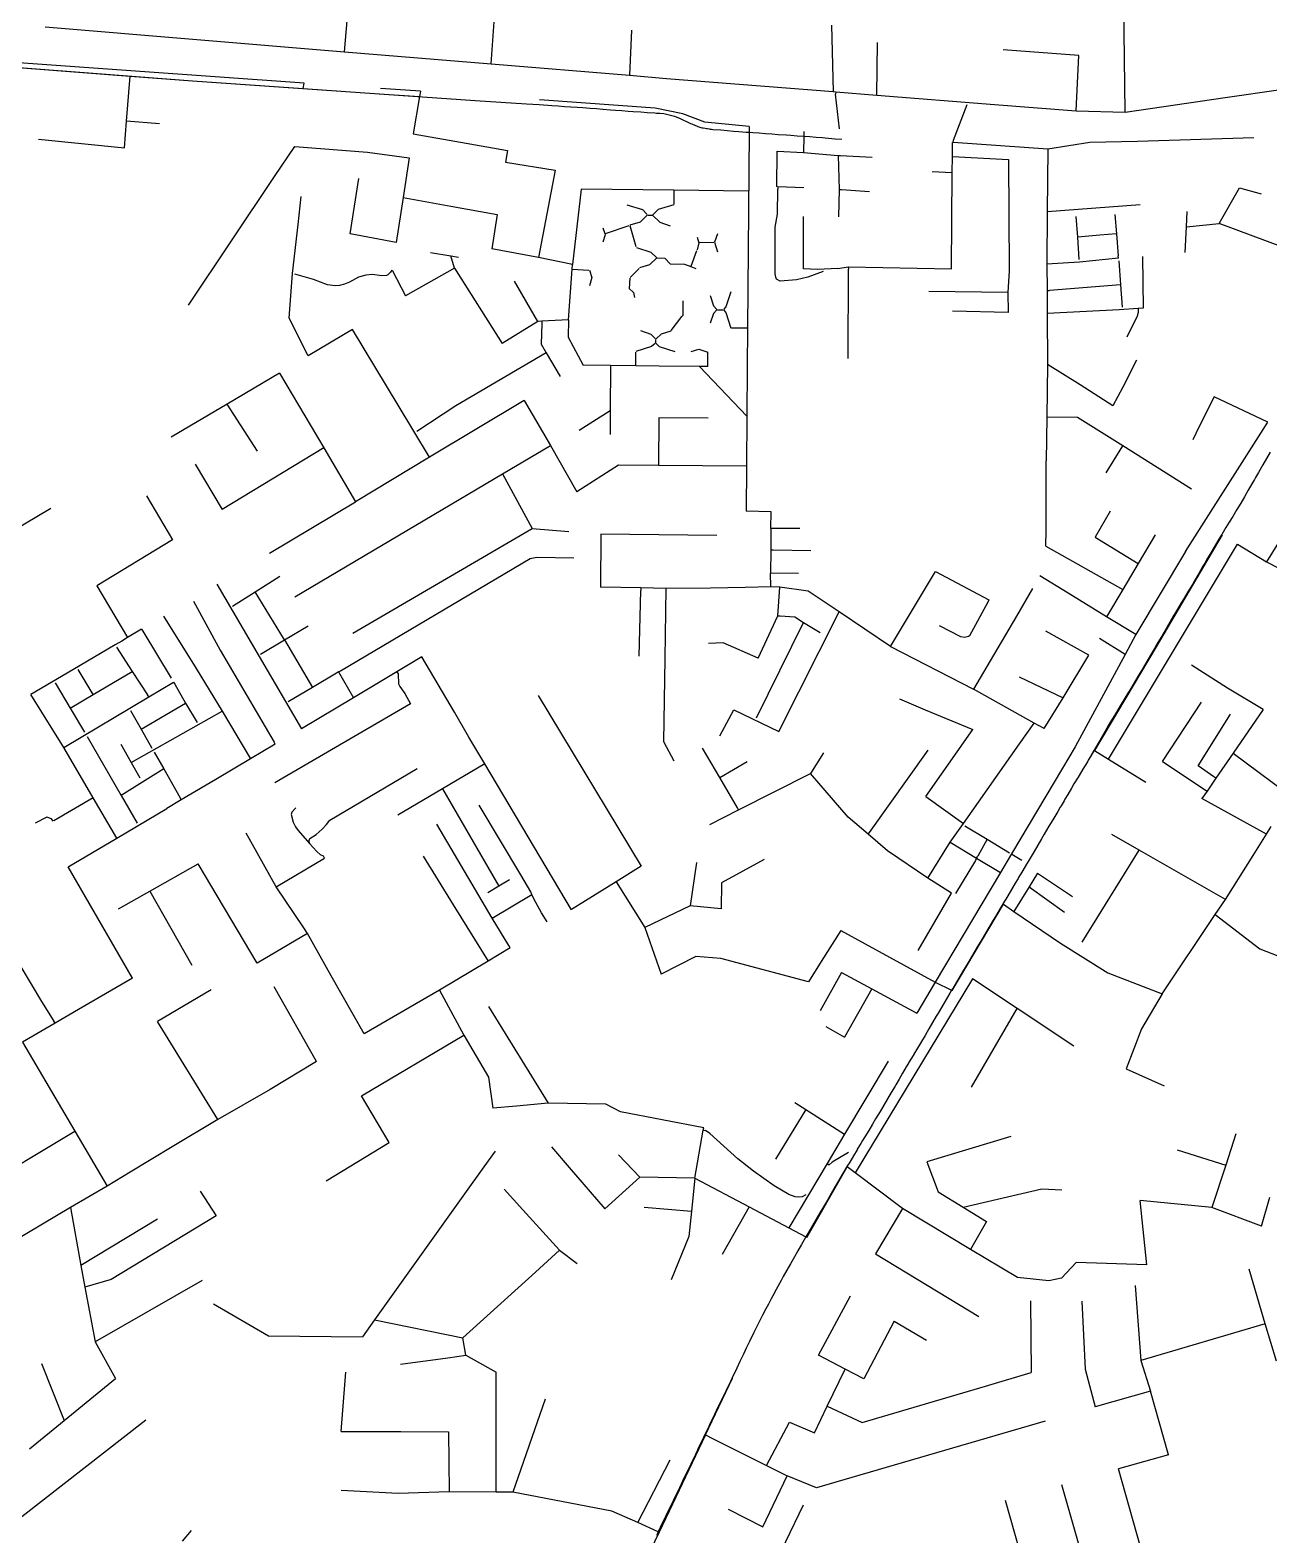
# Model space of a CAD drawing. Header units: metres. Extents: x 432891 to 477890, y 2556094 to 2581523.
# Drawn here: x 445733 to 447795, y 2565200 to 2567705 of the extents above; entities that cross this region are included whole.
import ezdxf

# ---------------------------------------------------------------- set-up
doc = ezdxf.new("R2010")
doc.units = ezdxf.units.M
for name, color, linetype in [('W10_MAIN_PIPE', 1, 'Continuous'), ('W10_PIPE_DN200', 8, 'Continuous'), ('W10_PIPE_DN250_400', 3, 'Continuous'), ('W10_PIPE_DN500_800', 30, 'Continuous'), ('W10_PIPE_DN900_1200', 1, 'Continuous')]:
    doc.layers.add(name, color=color, linetype=linetype)

msp = doc.modelspace()

# ---------------------------------------------------------------- linework, layer by layer
at = {"layer": 'W10_MAIN_PIPE'}
for points in [[(445555.3, 2567654.5), (446003.6, 2567620.3), (446474.1, 2567587.8), (446559.3, 2567582.2), (446569.9, 2567581.5), (446580.5, 2567580.7), (446595, 2567579.7), (446601.7, 2567579.3), (446612.3, 2567578.6), (446622.8, 2567577.8), (446633.4, 2567577.1), (446644, 2567576.3), (446653.1, 2567575.7), (446665.2, 2567574.8), (446675.8, 2567574), (446686.3, 2567573.2), (446699.2, 2567572.2), (446707.5, 2567571.6), (446718.1, 2567570.8), (446728.7, 2567570), (446737, 2567569.4), (446749.9, 2567568.5), (446760.5, 2567567.7), (446773.2, 2567566.9), (446776.1, 2567566.7), (446781.6, 2567566.3), (446787.9, 2567565.7), (446797.1, 2567563.9), (446805.9, 2567561.4), (446815.5, 2567557.6), (446831.3, 2567550), (446832.6, 2567549.4), (446834.8, 2567548.5), (446836.7, 2567547.7), (446838.6, 2567546.9), (446840.6, 2567546.1), (446842.5, 2567545.3), (446844.7, 2567544.5), (446846.6, 2567543.8), (446849.5, 2567542.9), (446852, 2567542.3), (446853.7, 2567541.9), (446856.7, 2567541.3), (446859, 2567540.9), (446860.8, 2567540.7), (446863.4, 2567540.3), (446865.5, 2567540.1), (446867.6, 2567539.8), (446869.9, 2567539.5), (446883, 2567538.5), (446893.6, 2567537.6), (446904.2, 2567536.8), (446913.2, 2567536.1), (446925.4, 2567535.1), (446929.3, 2567534.8), (446936, 2567534.3), (446946.6, 2567533.5), (446957.2, 2567532.7), (446967.8, 2567531.9), (446978.4, 2567531.2), (446992, 2567530.2), (446999.6, 2567529.7), (447010.2, 2567529), (447020.8, 2567528.3), (447031.3, 2567527.5), (447041.9, 2567526.7), (447052.4, 2567525.9), (447056.8, 2567525.5), (447062.1, 2567525.1), (447073.5, 2567524), (447084.2, 2567523.1)], [(447797.7, 2567002.3), (447791.5, 2566991.7), (447785.4, 2566981.2), (447778.1, 2566968.6), (447773.1, 2566959.9), (447771.4, 2566956.9), (447767, 2566949.3), (447760.8, 2566938.7), (447754.6, 2566928.1), (447748.4, 2566917.6), (447742, 2566906.9), (447735.1, 2566895.3), (447729.3, 2566885.9), (447723.9, 2566876.9), (447716.8, 2566865.1), (447716.6, 2566864.9), (447710.4, 2566854.4), (447704.1, 2566843.9), (447698.8, 2566834.9), (447691.7, 2566822.8), (447689.6, 2566819.1), (447685.6, 2566812.2), (447679.4, 2566801.6), (447673.2, 2566791), (447669.9, 2566785.5), (447667.9, 2566782.1), (447660.5, 2566769.9), (447654.2, 2566759.4), (447649.3, 2566751.3), (447641.7, 2566738.4), (447635.5, 2566727.9), (447628, 2566715.2), (447623.1, 2566706.7), (447616.9, 2566696.1), (447610.7, 2566685.5), (447606.6, 2566678.6), (447606.3, 2566678), (447598.2, 2566664.4), (447592, 2566653.8), (447585.8, 2566643.2), (447578.9, 2566631.7), (447573.2, 2566622.1), (447566.9, 2566611.6), (447563.6, 2566606.1), (447560.6, 2566601.1), (447557.1, 2566595.3), (447547.8, 2566580.1), (447541.5, 2566569.6), (447535.4, 2566559.5), (447533.3, 2566555.9), (447529, 2566548.7), (447522.8, 2566538.1), (447513.8, 2566522.5), (447510.6, 2566516.9), (447504.4, 2566506.3), (447498.2, 2566495.6), (447498.1, 2566495.5), (447494.7, 2566489.7), (447493.1, 2566487), (447485.6, 2566474.5), (447479.3, 2566464), (447477.8, 2566461.5), (447470.8, 2566449.9), (447466.7, 2566443), (447460.5, 2566432.4), (447455.8, 2566424.4), (447454.4, 2566421.9), (447449.4, 2566413.3), (447448.1, 2566411.3), (447444, 2566404.3), (447435.6, 2566390.2), (447435.5, 2566390.1), (447429.2, 2566379.6), (447421.4, 2566366.6), (447416.8, 2566358.6), (447410.6, 2566348), (447404.4, 2566337.4), (447401.2, 2566331.9), (447392.8, 2566317.9), (447391.8, 2566316.3), (447385.5, 2566305.7), (447378.6, 2566294.1), (447377.8, 2566292.7), (447373, 2566284.7), (447366.8, 2566274.2), (447360.6, 2566263.6), (447357.5, 2566258.3), (447355.4, 2566254.8), (447348.1, 2566242.4), (447341.7, 2566231.9), (447336.4, 2566223), (447329.2, 2566210.9), (447322.9, 2566200.4), (447317.2, 2566190.8), (447310.4, 2566179.3), (447304.1, 2566168.7), (447297.9, 2566158.2), (447294.1, 2566151.9), (447285.3, 2566137.1), (447279.1, 2566126.6), (447271.3, 2566113.5), (447269, 2566109.6), (447266.5, 2566105.5), (447264.2, 2566101.6), (447260.3, 2566095), (447254.1, 2566084.4), (447244.8, 2566068.7), (447241.7, 2566063.3), (447235.5, 2566052.7), (447229.3, 2566042.1), (447226.7, 2566037.5), (447223.1, 2566031.5), (447217.1, 2566021.5), (447210.4, 2566010.4), (447204.3, 2566000.4), (447204, 2565999.9), (447198.3, 2565990.4), (447192.7, 2565980.9), (447191.6, 2565979), (447185.5, 2565968.4), (447179.7, 2565958.5), (447174.2, 2565949.1), (447173, 2565947.1), (447166.7, 2565936.6), (447160.5, 2565926.1), (447154.2, 2565915.5), (447148, 2565905), (447140.7, 2565892.7), (447135.4, 2565883.9), (447129.1, 2565873.3), (447122.8, 2565862.8), (447119, 2565856.4), (447116.1, 2565851.5), (447110.2, 2565841.8), (447109.7, 2565840.8), (447103.9, 2565831.2), (447097.7, 2565820.7), (447094.1, 2565814.7), (447085.1, 2565799.7), (447078.9, 2565789.1), (447073.5, 2565779.9), (447066.5, 2565768), (447060.3, 2565757.4), (447052, 2565743.3), (447047.9, 2565736.2), (447041.6, 2565725.7), (447035.4, 2565715.2), (447029.2, 2565704.6), (447023.7, 2565695.1), (447017, 2565683.5), (447011, 2565672.8), (447005.4, 2565662.8), (446999, 2565651.4), (446993, 2565640.8), (446987, 2565630.1), (446983.3, 2565623.5), (446975.2, 2565608.7), (446969.4, 2565598), (446966.7, 2565592.9), (446962.1, 2565584.2), (446958, 2565576.4), (446952.5, 2565565.6), (446950.8, 2565562.2), (446947, 2565554.7), (446941.5, 2565543.7), (446938.1, 2565536.8), (446930.8, 2565521.8), (446925.4, 2565510.8), (446920.7, 2565500.9), (446914.8, 2565488.7), (446909.5, 2565477.7), (446901.7, 2565461.5), (446898.9, 2565455.6), (446893.6, 2565444.5), (446888.3, 2565433.4), (446882.7, 2565421.7), (446877.7, 2565411.3), (446872.3, 2565400.2), (446867, 2565389.2), (446864.9, 2565384.8), (446862.8, 2565380.5), (446856.4, 2565367.1), (446851.1, 2565356.1), (446845.5, 2565344.3), (446844.1, 2565341.3), (446840.6, 2565333.9), (446835.3, 2565322.9), (446830, 2565311.8), (446826.3, 2565304.2), (446819.4, 2565289.7), (446814.1, 2565278.6), (446808.7, 2565267.5), (446803.5, 2565256.5), (446798.1, 2565245.5), (446795.7, 2565240.4), (446792.8, 2565234.4), (446791.5, 2565231.6), (446788.8, 2565226.1), (446782.2, 2565212.3), (446776.9, 2565201.3), (446775.9, 2565199.2)]]:
    msp.add_lwpolyline(points, dxfattribs=at)
at = {"layer": 'W10_PIPE_DN200'}
for points in [[(446256.5, 2567668.8), (446276.9, 2567908.9)], [(447556.1, 2567568.5), (447553.8, 2567745.8)], [(446500.8, 2567648.6), (446507.4, 2567741.6)], [(446734, 2567704.4), (446731, 2567629.5)], [(447067.4, 2567713), (447070.2, 2567602.4)], [(447142.8, 2567596.7), (447143.5, 2567684.2)], [(447479.2, 2567662.4), (447353.1, 2567672)], [(445502.7, 2567654.2), (445555.3, 2567654.5), (445899.9, 2567628.2)], [(447474.6, 2567570.4), (447479.2, 2567662.4)], [(445893.8, 2567553.3), (445899.9, 2567628.2)], [(445899.9, 2567628.2), (446003.6, 2567620.3), (446187.8, 2567607.6)], [(446383, 2567603), (446316.2, 2567607.6)], [(446383, 2567603), (446381.5, 2567594.2)], [(447074.3, 2567602.1), (447074, 2567598.1)], [(447080.3, 2567540.2), (447074, 2567598.1)], [(446773.8, 2567574.9), (446581, 2567588.7)], [(446930, 2567544.5), (446856.5, 2567551.6), (446819.7, 2567565.4), (446773.8, 2567574.9)], [(447270.1, 2567521.6), (447292.8, 2567580.7)], [(445747.1, 2567523.3), (445890.2, 2567508.7), (445893.8, 2567553.3)], [(445948.3, 2567548.8), (445893.8, 2567553.3)], [(446930, 2567544.5), (446929.9, 2567534.7)], [(446929.9, 2567534.7), (446927.4, 2567208.7)], [(446929.9, 2567534.7), (446936, 2567534.3), (446946.6, 2567533.5), (446957.2, 2567532.7), (446967.8, 2567531.9), (446978.4, 2567531.2), (446992, 2567530.2), (446999.6, 2567529.7), (447010.2, 2567529), (447020.8, 2567528.3), (447021.2, 2567528.2)], [(447021.2, 2567528.2), (447020.7, 2567501.1)], [(447021.3, 2567536.2), (447021.2, 2567528.2)], [(447021.2, 2567528.2), (447031.3, 2567527.5), (447041.9, 2567526.7), (447052.4, 2567525.9), (447056.8, 2567525.5), (447062.1, 2567525.1), (447073.5, 2567524), (447084.2, 2567523.1)], [(447269.9, 2567517.6), (447270.1, 2567521.6)], [(447576.7, 2567519.5), (447497.3, 2567517.8), (447427.4, 2567506.5)], [(447770, 2567525.2), (447576.7, 2567519.5)], [(446140.1, 2567461), (446173.7, 2567511.2)], [(446173.7, 2567511.2), (446294.8, 2567501.8)], [(446294.8, 2567501.8), (446364, 2567492.4)], [(446976.2, 2567444), (446976.6, 2567503.5), (447020.7, 2567501.1)], [(447020.7, 2567501.1), (447078.4, 2567496.1)], [(447078.4, 2567495.8), (447082.4, 2567495.8)], [(447078.4, 2567495.8), (447079.7, 2567439.5)], [(447082.4, 2567495.8), (447134.7, 2567493.3)], [(447268.4, 2567494.1), (447268.6, 2567517.7)], [(447427.4, 2567506.5), (447269.9, 2567517.6)], [(447427.4, 2567506.5), (447426.4, 2567402.7)], [(446364, 2567492.4), (446353.9, 2567426.2)], [(447234.6, 2567469.5), (447268.2, 2567467.6)], [(447268.2, 2567467.6), (447268.4, 2567494.1)], [(447268.4, 2567494.1), (447361.9, 2567489.4), (447362.9, 2567304.2)], [(445996.9, 2567247.1), (446140.1, 2567461)], [(446265.9, 2567365.4), (446280.2, 2567457.7)], [(447267.2, 2567307.4), (447268.2, 2567467.6)], [(446179.6, 2567381.1), (446184.2, 2567427.7)], [(446353.9, 2567426.2), (446342.4, 2567351.4)], [(446353.9, 2567426.2), (446433.8, 2567411.9)], [(446804.8, 2567438.2), (446650.5, 2567439.9), (446636.2, 2567314.6)], [(446804.8, 2567438.2), (446804.5, 2567414.9)], [(446929.1, 2567436.9), (446804.8, 2567438.2)], [(447053.6, 2567302.8), (447027.9, 2567293.5), (447008.8, 2567289.1), (446981.6, 2567287.1), (446975.8, 2567290.4), (446974.3, 2567293.5), (446973.7, 2567299.3), (446973.4, 2567376.7), (446977.3, 2567398.5), (446977.8, 2567439.9)], [(446978, 2567443.9), (446977.8, 2567439.9)], [(447021.2, 2567442), (446978, 2567443.9)], [(447079.7, 2567439.3), (447079.1, 2567393.7)], [(447079.7, 2567439.3), (447083.7, 2567439.3)], [(447083.7, 2567439.3), (447130.6, 2567436.1)], [(447712.7, 2567382.9), (447746.4, 2567442), (447782.2, 2567432)], [(446433.8, 2567411.9), (446510.8, 2567398.1)], [(446510.8, 2567398.1), (446501.6, 2567340.8)], [(446726.5, 2567413.9), (446752.5, 2567405.9), (446760.5, 2567397.9)], [(446760.5, 2567396.9), (446748.5, 2567384.9), (446731.5, 2567379.9)], [(446761.5, 2567396.9), (446769.5, 2567396.9)], [(446804.5, 2567413.9), (446778.5, 2567405.9), (446769.5, 2567396.9)], [(446769.5, 2567396.9), (446781.5, 2567384.9), (446798.5, 2567378.9)], [(447044, 2567306.3), (447020.8, 2567307.3), (447020.8, 2567394.7)], [(447426.4, 2567402.7), (447425.5, 2567315)], [(447426.4, 2567402.7), (447581.3, 2567414.2)], [(447477, 2567359.9), (447474.3, 2567394.3)], [(447539.1, 2567398.1), (447541.6, 2567365.5)], [(447657.9, 2567377.4), (447659.2, 2567402.8)], [(446170.1, 2567299.7), (446179.6, 2567381.1)], [(446686.5, 2567375.9), (446689.8, 2567366.1)], [(446690.8, 2567366.4), (446730.6, 2567379.7)], [(446742.3, 2567343.9), (446731.9, 2567379)], [(447655.8, 2567334.4), (447657.9, 2567377.4)], [(447657.9, 2567377.4), (447712.7, 2567382.9)], [(447963.9, 2567282.6), (447930.1, 2567302), (447712.7, 2567382.9)], [(446342.4, 2567351.4), (446265.9, 2567365.4)], [(446689.8, 2567366.1), (446690.5, 2567363.9), (446686.5, 2567351.9)], [(446843.5, 2567359.9), (446846.5, 2567350.9)], [(446846.5, 2567350.9), (446843.5, 2567338.9)], [(446847.5, 2567351), (446871.5, 2567351.9)], [(446877.5, 2567365.9), (446872.5, 2567351.9)], [(446872.5, 2567351.9), (446877.5, 2567335.9)], [(447541.6, 2567365.5), (447514.1, 2567363.7), (447477, 2567359.9)], [(447479.7, 2567322.7), (447477, 2567359.9)], [(447541.6, 2567365.5), (447544.6, 2567328.9)], [(446399.7, 2567334.5), (446433.8, 2567328.8)], [(446439.6, 2567308.4), (446433.8, 2567328.8)], [(446433.8, 2567328.8), (446446.5, 2567326.6)], [(446579.2, 2567326.1), (446501.6, 2567340.8)], [(446742.5, 2567342.9), (446766.5, 2567334.9), (446776.5, 2567325.9)], [(446776.5, 2567325.9), (446764.5, 2567313.9), (446747.5, 2567308.9)], [(446776.5, 2567325.9), (446789.5, 2567324.9), (446798.5, 2567315.9), (446822.5, 2567314.9), (446833.2, 2567311)], [(446833.6, 2567311.9), (446843.2, 2567338)], [(447544.9, 2567324.9), (447480, 2567318.7)], [(447544.9, 2567324.9), (447544.6, 2567328.9)], [(447545.3, 2567320.9), (447548.4, 2567280.6)], [(447585.1, 2567328), (447585.8, 2567242.1)], [(446196.2, 2567162.4), (446164.2, 2567225.4), (446170.1, 2567299.7)], [(446332.9, 2567302.1), (446328.9, 2567297.3), (446326.7, 2567296.3), (446318.8, 2567296), (446302.4, 2567298.1), (446292, 2567297.1), (446280, 2567293.3), (446264.9, 2567285.4), (446256.6, 2567282), (446248.4, 2567279.8), (446241.4, 2567279.2), (446228.1, 2567280.5), (446205.1, 2567289.4), (446174, 2567298.6)], [(446335.3, 2567305.3), (446332.9, 2567302.1)], [(446335.7, 2567305.4), (446358.2, 2567262.7)], [(446439.6, 2567308.4), (446358.2, 2567262.7)], [(446439.6, 2567308.4), (446519.1, 2567183.1)], [(446635.7, 2567307), (446663.5, 2567305)], [(446664.5, 2567304.9), (446668.5, 2567292.9), (446664.5, 2567278.9)], [(446732.2, 2567292.7), (446746.8, 2567308.2)], [(446833.2, 2567311), (446841.5, 2567307.9)], [(447078, 2567308), (447044, 2567306.3)], [(447078, 2567308), (447094.9, 2567310.6)], [(447094.7, 2567158), (447095.5, 2567306.6)], [(447094.9, 2567310.6), (447095.5, 2567306.6)], [(447095.4, 2567310.6), (447267.2, 2567307.4)], [(447362.9, 2567304.2), (447361, 2567268.1)], [(447480, 2567318.7), (447425.5, 2567315)], [(447425.5, 2567315), (447426, 2567271.6)], [(446578.5, 2567219.9), (446539.3, 2567287)], [(446731.5, 2567291.9), (446730.5, 2567274.9), (446737.5, 2567267.9), (446739.5, 2567259.9)], [(446899.5, 2567268.9), (446891.5, 2567243.9), (446887.5, 2567239.9)], [(447361, 2567268.1), (447229.2, 2567269.4)], [(447426, 2567271.6), (447430, 2567271.6)], [(447426, 2567271.3), (447426.4, 2567233)], [(447548.4, 2567280.6), (447430, 2567271.6)], [(447548.4, 2567280.6), (447551.3, 2567243.6)], [(446819.5, 2567253.9), (446819.5, 2567229.9)], [(446865.5, 2567262.9), (446870.5, 2567245.9), (446876.5, 2567239.9)], [(447361, 2567268.1), (447361.2, 2567234.9), (447268.5, 2567236.9)], [(446578.5, 2567219.9), (446519.1, 2567183.1)], [(446584.8, 2567220.2), (446578.5, 2567219.9)], [(446629.5, 2567222.3), (446584.8, 2567220.2)], [(446584.8, 2567220.2), (446585, 2567216.2)], [(446800.1, 2567204.7), (446817.9, 2567228.2)], [(446817.9, 2567228.2), (446819.5, 2567229.9)], [(446876.5, 2567238.9), (446870.5, 2567232.9), (446865.5, 2567216.9)], [(446877.5, 2567238.9), (446886.5, 2567238.9)], [(446887.5, 2567238.9), (446891.5, 2567234.9), (446899.5, 2567208.9)], [(447546.2, 2567239.2), (447426.4, 2567233)], [(447426.4, 2567233), (447426.5, 2567148)], [(447577.5, 2567241.5), (447546.2, 2567239.2)], [(447577.8, 2567237.5), (447577.8, 2567234.5), (447576.2, 2567228.8), (447559.1, 2567193.7)], [(447585.8, 2567242.1), (447577.5, 2567241.5)], [(447577.5, 2567241.5), (447577.8, 2567237.5)], [(446269.8, 2567206.6), (446196.2, 2567162.4)], [(446345.8, 2567080.5), (446269.8, 2567206.6)], [(446585, 2567216.2), (446583.9, 2567181.9), (446592.1, 2567167.8)], [(446749.5, 2567204.9), (446766.5, 2567198.9), (446774.5, 2567190.9)], [(446799.5, 2567203.9), (446783.5, 2567198.9), (446775.5, 2567190.9)], [(446927.4, 2567208.7), (446900.5, 2567208.9)], [(446927.4, 2567208.7), (446926.9, 2567144.1)], [(446741.3, 2567145.9), (446741.5, 2567168.9)], [(446773.5, 2567182.9), (446767.5, 2567177.9), (446741.5, 2567169.9)], [(446774.5, 2567189.9), (446774.5, 2567183.9)], [(446775.5, 2567182.9), (446780.5, 2567177.9), (446806.5, 2567169.9)], [(446833.5, 2567169.9), (446846.5, 2567173.9), (446861.5, 2567168.9)], [(446592.1, 2567167.8), (446441.9, 2567079.3), (446376.7, 2567036.9)], [(446592.1, 2567167.8), (446615.5, 2567128.4)], [(446699.2, 2567146.3), (446698.9, 2567071.4)], [(446861.3, 2567144.7), (446847.4, 2567144.9)], [(446861.3, 2567144.7), (446861.5, 2567167.9)], [(446926.9, 2567144.1), (446926.2, 2567062.4)], [(447426.5, 2567148), (447425.4, 2567060.7)], [(447481.2, 2567114.1), (447426.5, 2567148)], [(447575.1, 2567155.5), (447552.2, 2567110.3)], [(446148.4, 2567134), (446061.3, 2567082.3)], [(446148.4, 2567134), (446222, 2567009.5)], [(447552.2, 2567110.3), (447535.4, 2567079.2), (447481.2, 2567114.1)], [(447704, 2567094.6), (447679.5, 2567044.9)], [(447793.5, 2567052.3), (447704, 2567094.6)], [(446061.3, 2567082.3), (445967.8, 2567027)], [(446111.5, 2567003.7), (446061.3, 2567082.3)], [(446398, 2566993.8), (446345.8, 2567080.5)], [(446555.6, 2567088), (446398, 2566993.8)], [(446555.6, 2567088), (446599.6, 2567013.6)], [(446647.1, 2567038.9), (446698.9, 2567071.4)], [(446698.9, 2567071.4), (446698.7, 2567031.9)], [(446779.7, 2567059.1), (446779, 2566979.9)], [(446862.1, 2567058.8), (446779.7, 2567059.1)], [(447425.4, 2567060.7), (447424.4, 2566987.8)], [(447552.3, 2567012.5), (447476.5, 2567060.1), (447425.4, 2567060.7)], [(447656.5, 2566836.9), (447793.5, 2567052.3)], [(447679.5, 2567044.9), (447668.6, 2567022.7)], [(446222, 2567009.5), (446053.1, 2566906.7)], [(446222, 2567009.5), (446275.1, 2566919.5)], [(446398, 2566993.8), (446275.1, 2566919.4)], [(446519.4, 2566966), (446599.6, 2567013.6)], [(446599.6, 2567013.6), (446643.3, 2566936)], [(447524.6, 2566967.6), (447552.3, 2567012.5)], [(447666.3, 2566940.9), (447552.3, 2567012.5)], [(446008, 2566982), (446053.1, 2566906.7)], [(446712.4, 2566980.4), (446643.3, 2566936)], [(446779, 2566979.9), (446712.4, 2566980.4)], [(446925.6, 2566978.8), (446779, 2566979.9)], [(447424.3, 2566871.8), (447424.4, 2566987.8)], [(447897.2, 2566990.6), (447791.2, 2566819.5)], [(446173.8, 2566761.4), (446519.4, 2566966)], [(446519.4, 2566966), (446569.1, 2566875.1)], [(445926.9, 2566929.7), (445970.4, 2566856.4)], [(446131.4, 2566834.1), (446275.1, 2566919.4)], [(445767.7, 2566908.7), (445679.7, 2566856.4)], [(447531.2, 2566904), (447506.3, 2566860.7), (447577.6, 2566816.9)], [(446270.3, 2566700.9), (446569.1, 2566875.1)], [(446569.1, 2566875.1), (446630.1, 2566870.1)], [(447014.6, 2566875.1), (446966.3, 2566875.1)], [(447424.2, 2566846), (447424.3, 2566871.8)], [(445970.4, 2566856.4), (445844.4, 2566779.8)], [(446683.1, 2566865.5), (446682.7, 2566777.7)], [(446876.4, 2566863.6), (446683.1, 2566865.5)], [(447424.2, 2566846), (447551.9, 2566773.6)], [(447528.1, 2566491.3), (447742.9, 2566848.9)], [(447605.9, 2566864.7), (447577.6, 2566816.9)], [(447717.5, 2566864.4), (447607.4, 2566678)], [(447742.9, 2566848.9), (447791.2, 2566819.5)], [(446249.9, 2566638.5), (446565.5, 2566825), (446571, 2566826.6), (446576.8, 2566827.2), (446638.5, 2566826.3)], [(446966.1, 2566839.5), (446970.1, 2566839.5)], [(446970.1, 2566839.5), (447032.6, 2566838.3)], [(447656.5, 2566836.9), (447573.8, 2566698.5)], [(447791.2, 2566819.5), (447897.2, 2566765.5)], [(446107.6, 2566769.7), (446149, 2566795.7)], [(447012.4, 2566800.3), (446965.9, 2566800.6)], [(447165.5, 2566678.6), (447240.3, 2566803.6)], [(447240.3, 2566803.6), (447329.1, 2566756.3)], [(447461.3, 2566767.5), (447413.8, 2566796.6)], [(447577.6, 2566816.9), (447551.9, 2566773.6)], [(445844.4, 2566779.8), (445895.5, 2566693.7)], [(446044.2, 2566782.3), (446184.7, 2566541.7)], [(446070, 2566746.1), (446107.6, 2566769.7)], [(446156.6, 2566689.7), (446107.6, 2566769.7)], [(446750, 2566776.2), (446682.7, 2566777.7)], [(446746.9, 2566662.9), (446749.9, 2566772.2)], [(446750, 2566776.2), (446749.9, 2566772.2)], [(446792, 2566775.3), (446750, 2566776.2)], [(446790.1, 2566658.8), (446792, 2566775.3)], [(446866, 2566775.9), (446792, 2566775.3)], [(446923.7, 2566776.7), (446866, 2566775.9)], [(446966, 2566777.8), (446923.7, 2566776.7)], [(446978, 2566730), (446981.2, 2566777.5)], [(447401.9, 2566775.1), (447375.3, 2566729.4)], [(447551.9, 2566773.6), (447525.1, 2566728.4)], [(446005, 2566754.3), (446049.6, 2566672.8), (446139.2, 2566519.4)], [(447327.2, 2566752.8), (447297, 2566696.6), (447295.2, 2566695.4), (447288.8, 2566693.7), (447282.3, 2566694.6), (447246.9, 2566713.2)], [(447329.1, 2566756.3), (447327.2, 2566752.8)], [(447525.1, 2566728.4), (447461.3, 2566767.5)], [(445955.4, 2566729.4), (446009.7, 2566641.9)], [(446942.4, 2566559.8), (447020.6, 2566718.9)], [(446945.1, 2566659.6), (446978, 2566730)], [(446978, 2566730), (446982, 2566729.7)], [(446979.6, 2566537.5), (447080, 2566736.3)], [(446982, 2566729.7), (447005.9, 2566727.9), (447020.6, 2566718.9)], [(447020.6, 2566718.9), (447048.5, 2566701.9)], [(447375.3, 2566729.4), (447331.5, 2566654.9)], [(447573.8, 2566698.5), (447525.1, 2566728.4)], [(445895.5, 2566693.7), (445885.7, 2566687.8)], [(445918.7, 2566707.5), (445895.5, 2566693.7)], [(445918.7, 2566707.5), (445920.8, 2566704.1)], [(445920.8, 2566704.1), (445968.2, 2566625.8)], [(446156.6, 2566689.7), (446196, 2566713.2)], [(447495.8, 2566664.5), (447424.2, 2566704.4)], [(447573.8, 2566698.5), (447556, 2566665.4)], [(445874.7, 2566681.3), (445804.1, 2566639.7)], [(445885.7, 2566687.8), (445874.7, 2566681.3)], [(445876.9, 2566677.9), (445903.3, 2566637.1)], [(446116.8, 2566666), (446156.6, 2566689.7)], [(446156.6, 2566689.7), (446203, 2566610.6)], [(446945.1, 2566659.6), (446887, 2566685), (446862.5, 2566684)], [(447556, 2566665.4), (447513.1, 2566692.3)], [(446385.5, 2566661.4), (446343.7, 2566636.5)], [(446439.4, 2566569.5), (446385.5, 2566661.4)], [(446805.1, 2566488.1), (446787.9, 2566520.3), (446790.1, 2566658.8)], [(447331.5, 2566654.9), (447303.4, 2566607.5)], [(447452.8, 2566593.2), (447495.8, 2566664.5)], [(447556, 2566665.4), (447472.9, 2566511.5)], [(447785.7, 2566574), (447726.4, 2566609.5), (447666.7, 2566647.5)], [(445804.1, 2566639.7), (445734.4, 2566598.8)], [(445775.1, 2566618.1), (445800, 2566575.9)], [(445838.3, 2566598.6), (445813.4, 2566640.5)], [(445838.3, 2566598.6), (445903.3, 2566637.1)], [(445903.3, 2566637.1), (445928.6, 2566598.3)], [(445930.6, 2566594.8), (445971.9, 2566619.4)], [(445971.9, 2566619.4), (445974, 2566616)], [(446009.7, 2566641.9), (446052.7, 2566571.1)], [(446243.1, 2566634.4), (446203, 2566610.6)], [(446246.5, 2566636.4), (446243.1, 2566634.4)], [(446246.5, 2566636.5), (446249.9, 2566638.5)], [(446246.5, 2566636.4), (446271.5, 2566593.5)], [(446343.7, 2566636.5), (446271.5, 2566593.5)], [(446343.7, 2566636.5), (446345.7, 2566633.1)], [(446345.7, 2566633.1), (446346.5, 2566616.7), (446348.9, 2566611.9), (446357.1, 2566600.8), (446366.4, 2566583.5)], [(447379.5, 2566628.4), (447452.8, 2566593.2)], [(445789.4, 2566510.8), (445734.4, 2566598.8)], [(445789.4, 2566510.8), (445930.6, 2566594.8)], [(445800, 2566575.9), (445838.3, 2566598.6)], [(445930.6, 2566594.8), (445928.6, 2566598.3)], [(445974, 2566616), (445992.1, 2566584.7)], [(446203, 2566610.6), (446163, 2566586.9)], [(446271.5, 2566593.5), (446184.7, 2566541.7)], [(446579, 2566597.2), (446750.1, 2566313.3)], [(447421, 2566542.4), (447452.8, 2566593.2)], [(445800, 2566575.9), (445823.9, 2566536)], [(445900.5, 2566572.3), (445918.3, 2566540.9)], [(445901.5, 2566485.6), (446052.7, 2566571.1)], [(445918.3, 2566540.9), (445992.1, 2566584.7)], [(445992.1, 2566584.7), (446011.5, 2566552.4)], [(446052.7, 2566571.1), (446099.9, 2566491.7)], [(446366.4, 2566583.5), (446140.6, 2566451.9)], [(446463.6, 2566528.1), (446439.4, 2566569.5)], [(446881.4, 2566530.1), (446904.8, 2566573.5)], [(446904.8, 2566573.5), (446979.6, 2566537.5)], [(447180.5, 2566591.6), (447223.4, 2566573.6)], [(447223.4, 2566573.6), (447302.3, 2566540.4)], [(447618.4, 2566487.3), (447683.1, 2566586)], [(447785.7, 2566574), (447735.6, 2566501)], [(447421, 2566542.4), (447404.5, 2566551.4)], [(447677.6, 2566480.2), (447731.5, 2566566.2)], [(445827.9, 2566529.1), (445884.8, 2566430.6)], [(445918.3, 2566540.9), (445935.9, 2566509.7)], [(446141.2, 2566516), (446139.2, 2566519.4)], [(446490.1, 2566483.6), (446463.6, 2566528.1)], [(447224.5, 2566429.2), (447302.3, 2566540.4)], [(445838.4, 2566426.8), (445789.4, 2566510.8)], [(445884.2, 2566516.4), (445901.5, 2566485.6)], [(445939.8, 2566502.7), (445955.5, 2566475)], [(446141.2, 2566516), (446099.9, 2566491.7)], [(446881.2, 2566460.6), (446852.4, 2566509.5)], [(447054.1, 2566501.7), (447032.4, 2566467.4)], [(447130.7, 2566369.4), (447227.9, 2566506.3)], [(447472.9, 2566511.5), (447452, 2566476.3)], [(447505.1, 2566505.5), (447528.1, 2566491.3)], [(447735.6, 2566501), (447707.2, 2566459.7)], [(447735.6, 2566501), (447822.2, 2566436.9)], [(445955.5, 2566475), (445884.8, 2566430.6)], [(445901.5, 2566485.6), (445916, 2566460.1)], [(445955.5, 2566475), (445982.8, 2566426.8)], [(446099.9, 2566491.7), (446042.1, 2566457.3)], [(446198.3, 2566350.9), (446197.5, 2566356), (446198.8, 2566359), (446209.3, 2566365.7), (446219.3, 2566374.5), (446226.7, 2566382.4), (446231.9, 2566389.7), (446377.7, 2566475.6)], [(446490.1, 2566483.6), (446419.8, 2566442.1)], [(446634.2, 2566240.6), (446490.1, 2566483.6)], [(446881.2, 2566460.6), (446926.6, 2566487.3)], [(446912.6, 2566406.7), (447032.4, 2566467.4)], [(447095.2, 2566394.7), (447032.4, 2566467.4)], [(447452, 2566476.3), (447366.9, 2566333.4)], [(447528.1, 2566491.3), (447590.4, 2566452.9)], [(447618.4, 2566487.3), (447692.4, 2566438.1)], [(447703.9, 2566462), (447677.6, 2566480.2)], [(446042.1, 2566457.3), (445984.8, 2566423.4)], [(446910.8, 2566410.2), (446881.2, 2566460.6)], [(447707.2, 2566459.7), (447692.4, 2566438.1)], [(447707.2, 2566459.7), (447703.9, 2566462)], [(445838.4, 2566426.8), (445772.7, 2566388.4)], [(445877.3, 2566360), (445838.4, 2566426.8)], [(445884.8, 2566430.6), (445911.3, 2566384.7)], [(445984.8, 2566423.4), (445960.9, 2566409.2)], [(445984.8, 2566423.4), (445982.8, 2566426.8)], [(446419.8, 2566442.1), (446345.1, 2566398.1)], [(446419.8, 2566442.1), (446513.4, 2566279.9)], [(447224.5, 2566429.2), (447287, 2566384.4)], [(447692.4, 2566438.1), (447683.8, 2566425.6)], [(447791.3, 2566366.3), (447683.8, 2566425.6)], [(445771.8, 2566387.9), (445768.8, 2566391.9), (445760.8, 2566394.9), (445741.8, 2566384.9)], [(445877.3, 2566360), (445960.9, 2566409.2)], [(446175.5, 2566410.3), (446169, 2566402.9), (446167.9, 2566398.9), (446171.1, 2566386.2), (446174.7, 2566378.8), (446179.4, 2566372.7), (446198.3, 2566350.9)], [(446568.5, 2566265.7), (446566.6, 2566270.6), (446549.9, 2566298.5), (446480.5, 2566414.4)], [(446864.9, 2566382.5), (446912.6, 2566406.7)], [(446912.6, 2566406.7), (446910.8, 2566410.2)], [(447128.1, 2566366.4), (447095.2, 2566394.7)], [(446143, 2566278.9), (446092.6, 2566368.1)], [(446502.5, 2566226.6), (446480.1, 2566264.5), (446410.1, 2566383.3)], [(447128.1, 2566366.4), (447130.7, 2566369.4)], [(447289, 2566380.3), (447326.2, 2566357.9)], [(445796.3, 2566312.1), (445877.3, 2566360)], [(446221.5, 2566329.9), (446216.4, 2566332.2), (446210.2, 2566337.8), (446198.3, 2566350.9)], [(447160.2, 2566338.7), (447128.1, 2566366.4)], [(447227.3, 2566293.1), (447264.5, 2566352.9)], [(447326.2, 2566357.9), (447310.7, 2566329.7)], [(447326.2, 2566357.9), (447363.5, 2566335.5)], [(447579.5, 2566340), (447534, 2566366.1)], [(445932.3, 2566271.3), (446012.8, 2566316.9)], [(446111.3, 2566151.9), (446012.8, 2566316.9)], [(446143, 2566278.9), (446223.5, 2566326.4)], [(446223.5, 2566326.4), (446221.5, 2566329.9)], [(446387.5, 2566329.5), (446437.5, 2566248.6)], [(446842.2, 2566319), (446832.2, 2566247.1)], [(446955.3, 2566324), (446883.9, 2566285.3), (446883.8, 2566242.1)], [(447227.3, 2566293.1), (447160.2, 2566338.7)], [(447306.7, 2566322.8), (447273.8, 2566267.7)], [(447308.8, 2566326.2), (447306.7, 2566322.8)], [(447308.6, 2566326.3), (447310.7, 2566329.7)], [(447366.9, 2566333.4), (447348.4, 2566302.3)], [(447366.9, 2566333.4), (447370.3, 2566331.4)], [(447370.3, 2566331.4), (447384.2, 2566323)], [(447484.4, 2566186.8), (447579.5, 2566340)], [(447722.9, 2566257.7), (447579.5, 2566340)], [(445903.4, 2566126.8), (445796.3, 2566312.1)], [(446750.1, 2566313.3), (446708.6, 2566286.9)], [(447266.7, 2566268.3), (447227.3, 2566293.1)], [(447410, 2566301.3), (447396.2, 2566278.9)], [(447410, 2566301.3), (447468.5, 2566262.5)], [(445880.5, 2566242), (445932.3, 2566271.3)], [(445932.3, 2566271.3), (446002.3, 2566148.6)], [(446188.6, 2566210.7), (446143, 2566278.9)], [(446513.4, 2566279.9), (446494.9, 2566268.9)], [(446531.2, 2566290.3), (446513.4, 2566279.9)], [(446708.6, 2566286.9), (446634.6, 2566240.8)], [(446708.6, 2566286.9), (446756.2, 2566210.8)], [(447211.5, 2566172.6), (447266.7, 2566268.3)], [(447396.2, 2566278.9), (447370.7, 2566237.9)], [(447396.2, 2566278.9), (447455, 2566236.8)], [(446437.5, 2566248.6), (446495.5, 2566154.8)], [(446502.5, 2566226.6), (446568.5, 2566265.7)], [(446593.9, 2566220.4), (446584.3, 2566235.6), (446571.6, 2566258.7), (446568.5, 2566265.7)], [(446832.2, 2566247.1), (446756.2, 2566210.8)], [(446883.8, 2566242.1), (446832.2, 2566247.1)], [(445668.7, 2566232.9), (445700.7, 2566174.3), (445752, 2566087.9), (445772.8, 2566055.1)], [(446530, 2566180.8), (446502.5, 2566226.6)], [(447706, 2566232.9), (447780.5, 2566175.7)], [(446194.8, 2566200.8), (446111.3, 2566151.9)], [(446194.8, 2566200.8), (446188.6, 2566210.7)], [(446234.6, 2566130.6), (446194.8, 2566200.8)], [(446756.2, 2566210.8), (446783.7, 2566133.5)], [(447082.5, 2566206.3), (447050, 2566154.4)], [(447082.5, 2566206.3), (447163.6, 2566161.8)], [(446532.1, 2566177.4), (446495.5, 2566154.8)], [(446532.1, 2566177.4), (446530, 2566180.8)], [(447780.5, 2566175.7), (447900.2, 2566128.7)], [(446495.5, 2566154.8), (446414.5, 2566106.7)], [(447050, 2566154.4), (447028.9, 2566120.8), (446882.8, 2566159.2), (446841.1, 2566162.5), (446783.7, 2566133.5)], [(447163.6, 2566161.8), (447239.9, 2566120.1)], [(445903.4, 2566126.8), (445813.7, 2566074.4)], [(446289.5, 2566034), (446234.6, 2566130.6)], [(447084.1, 2566136), (447048.3, 2566072.2)], [(447084.1, 2566136), (447134.1, 2566109.1)], [(447376.2, 2566076.2), (447301.8, 2566125.7), (447106.5, 2565802.8)], [(447239.9, 2566120.1), (447209.2, 2566068.6)], [(446034.7, 2566107.1), (445945.1, 2566054.7)], [(446210, 2565987.9), (446139.4, 2566112.3)], [(446414.5, 2566106.7), (446289.5, 2566034)], [(446414.5, 2566106.7), (446455.2, 2566031.6)], [(447134.1, 2566109.1), (447089, 2566028.6)], [(447134.1, 2566109.1), (447209.2, 2566068.6)], [(447617.7, 2566100.6), (447583.1, 2566042.5), (447557.6, 2565975.8), (447620.9, 2565947.7)], [(445813.7, 2566074.4), (445774.8, 2566051.7)], [(446496.1, 2566079.4), (446595.6, 2565918.5)], [(447300.1, 2565945.1), (447376.2, 2566076.2)], [(447470.6, 2566013.6), (447376.2, 2566076.2)], [(445774.8, 2566051.7), (445720.6, 2566020)], [(445774.8, 2566051.7), (445772.8, 2566055.1)], [(446045.7, 2565891.2), (445945.1, 2566054.7)], [(447057.6, 2566046), (447089, 2566028.6)], [(446284.6, 2565930.9), (446455.2, 2566031.6)], [(446455.2, 2566031.6), (446496.3, 2565961.8), (446503.3, 2565910.1)], [(446210, 2565987.9), (446133, 2565941.4)], [(447161.4, 2565988.4), (447089.1, 2565866.8)], [(446133, 2565941.4), (446045.7, 2565891.2)], [(446225.9, 2565789.6), (446330.9, 2565853.2), (446284.6, 2565930.9)], [(446595.6, 2565918.5), (446542.9, 2565913.7)], [(446691.5, 2565917), (446595.6, 2565918.5)], [(446854.5, 2565877.8), (446715.7, 2565904.3), (446691.5, 2565917)], [(447006.1, 2565919.7), (447024.5, 2565908)], [(446045.7, 2565891.2), (445969.9, 2565846)], [(446542.9, 2565913.7), (446503.3, 2565910.1)], [(447024.5, 2565908), (446974.2, 2565825.5)], [(447024.5, 2565908), (447089.1, 2565866.8)], [(445638.7, 2565771.2), (445807.5, 2565871.9)], [(446839.5, 2565793.7), (446853.8, 2565873.6)], [(446853.8, 2565873.6), (446854.5, 2565877.8)], [(446853.8, 2565873.6), (446857.7, 2565872.9)], [(447024.3, 2565765.9), (447018.3, 2565762.9), (447012.5, 2565762.3), (447006.7, 2565762.8), (446996.2, 2565766.8), (446971.9, 2565781.3), (446937.2, 2565805.5), (446911.3, 2565825.8), (446864.8, 2565867.9), (446857.7, 2565872.9)], [(447089.1, 2565866.8), (447060.1, 2565818.1)], [(447740.2, 2565867.8), (447723.4, 2565815.7)], [(445969.9, 2565846), (445899.7, 2565803.8)], [(446600.9, 2565846.2), (446630.7, 2565811.5)], [(447365.8, 2565863.1), (447225.7, 2565820.9)], [(446507.2, 2565838.9), (446488.5, 2565812.7)], [(446712.6, 2565832.4), (446747.9, 2565795.3)], [(447060.1, 2565818.1), (446996.4, 2565711.2)], [(447060.1, 2565818.1), (447063.5, 2565816)], [(447095.4, 2565836.4), (447068.4, 2565820.5), (447063.5, 2565816)], [(447225.7, 2565820.9), (447244.6, 2565771.1), (447286.4, 2565745.5)], [(447642.8, 2565840.8), (447723.4, 2565815.7)], [(445899.7, 2565803.8), (445861.2, 2565780.5)], [(446488.5, 2565812.7), (446456.4, 2565767.8)], [(446630.7, 2565811.5), (446690, 2565742.6)], [(446747.9, 2565795.3), (446690, 2565742.6)], [(446839.5, 2565793.7), (446747.9, 2565795.3)], [(446839.5, 2565793.7), (446834, 2565738.7)], [(446839.5, 2565793.7), (446930, 2565746.1)], [(447026, 2565695.2), (447093.4, 2565812.6)], [(447106.5, 2565802.8), (447093.4, 2565812.6)], [(447185.2, 2565743.2), (447106.5, 2565802.8)], [(447723.4, 2565815.7), (447700.5, 2565744.7)], [(446016.2, 2565772.4), (446042.9, 2565731)], [(446456.4, 2565767.8), (446306.6, 2565558.2)], [(446522.1, 2565775.7), (446553.5, 2565741)], [(447286.4, 2565745.5), (447417.6, 2565776.2)], [(447417.6, 2565776.2), (447450.8, 2565774.5)], [(445800.4, 2565744.7), (445704.3, 2565687.8)], [(446553.5, 2565741), (446614.3, 2565673.9)], [(446755.4, 2565745.6), (446834, 2565738.7)], [(446930, 2565746.1), (446885.1, 2565666.7)], [(446930, 2565746.1), (446996.4, 2565711.2)], [(447185.2, 2565743.2), (447140.3, 2565668.1)], [(447298.7, 2565675.3), (447185.2, 2565743.2)], [(447286.4, 2565745.5), (447325.1, 2565721.6)], [(447592.1, 2565649.4), (447581, 2565756.5)], [(447700.5, 2565744.7), (447581, 2565756.5)], [(447783.1, 2565714), (447700.5, 2565744.7)], [(447783.1, 2565714), (447797.1, 2565762.3)], [(445945, 2565725.7), (445817.8, 2565648.4)], [(446042.9, 2565731), (445868.1, 2565625.1), (445824.5, 2565612.3)], [(446834, 2565738.7), (446829.5, 2565696.9)], [(447325.1, 2565721.6), (447298.7, 2565675.3)], [(446829.5, 2565696.9), (446800.3, 2565624.4)], [(446614.3, 2565673.9), (446574.3, 2565637.5)], [(446614.3, 2565673.9), (446644.1, 2565651.5)], [(447140.3, 2565668.1), (447312.2, 2565563.5)], [(447377.1, 2565628.5), (447298.7, 2565675.3)], [(447592.1, 2565649.4), (447474.3, 2565653.2), (447450.1, 2565627.1), (447428.8, 2565622.7)], [(447789.2, 2565551.1), (447762.3, 2565642.4)], [(446019.4, 2565623.5), (445841.2, 2565521.3)], [(446574.3, 2565637.5), (446453.6, 2565527.9)], [(447428.8, 2565622.7), (447377.1, 2565628.5)], [(447089.7, 2565476), (447045.5, 2565499), (447098.6, 2565598.1)], [(447572.5, 2565615), (447582, 2565490.3)], [(446038.2, 2565584.8), (446129.9, 2565531.3), (446286.4, 2565529.8)], [(447398.3, 2565589.8), (447399.3, 2565470.2)], [(447484, 2565588.8), (447489.4, 2565475.8), (447505.9, 2565412.9)], [(446306.6, 2565558.2), (446286.4, 2565529.8)], [(446306.6, 2565558.2), (446453.6, 2565527.9)], [(447171.3, 2565555.6), (447121.3, 2565459.6), (447089.7, 2565476)], [(447171.3, 2565555.6), (447225.6, 2565523.9)], [(447789.2, 2565551.1), (447582, 2565490.3)], [(447807.7, 2565489), (447789.2, 2565551.1)], [(446458.5, 2565498.9), (446453.6, 2565527.9)], [(446349.9, 2565484), (446428.8, 2565494.8)], [(446428.8, 2565494.8), (446458.5, 2565498.9)], [(446458.5, 2565498.9), (446508.9, 2565471.1)], [(447582, 2565490.3), (447598.3, 2565439.3)], [(445752.4, 2565485.4), (445789.8, 2565390.4)], [(446250.8, 2565372), (446258.6, 2565470.6)], [(446509.1, 2565271), (446508.9, 2565471.1)], [(447060.1, 2565414.4), (447089.7, 2565476)], [(447323.6, 2565447.7), (447399.3, 2565470.2)], [(446857.3, 2565366.6), (446902.6, 2565460.9)], [(447248.3, 2565425.4), (447323.6, 2565447.7)], [(446590.5, 2565426.1), (446536.5, 2565270.9)], [(447060.1, 2565414.4), (447118.5, 2565386.9), (447248.3, 2565425.4)], [(447598.3, 2565439.3), (447505.9, 2565412.9)], [(447628.3, 2565333.1), (447598.3, 2565439.3)], [(445926, 2565391.2), (445719.4, 2565230.3)], [(446958.9, 2565315.5), (446997.4, 2565387.8), (447038.7, 2565369.9), (447060.1, 2565414.4)], [(446250.8, 2565372), (446350.1, 2565371.9)], [(446350.1, 2565371.9), (446429.7, 2565371.8)], [(446429.7, 2565371.8), (446430.5, 2565271.5)], [(446857.3, 2565366.6), (446780.4, 2565204.7)], [(446857.3, 2565366.6), (446869.2, 2565360.6)], [(447422.8, 2565389.3), (447074.2, 2565287.8)], [(446869.2, 2565360.6), (446958.9, 2565315.5)], [(446744.9, 2565220.4), (446798.6, 2565325.2)], [(446958.9, 2565315.5), (446993.4, 2565298.1)], [(447628.3, 2565333.1), (447544.8, 2565309.8)], [(446953.1, 2565213.6), (446993.4, 2565298.1)], [(447074.2, 2565287.8), (447042.1, 2565278.5), (446993.4, 2565298.1)], [(447599.8, 2565115.1), (447544.8, 2565309.8)], [(446430.5, 2565271.5), (446345.8, 2565268.8), (446251.1, 2565274.1)], [(446509.1, 2565271), (446430.5, 2565271.5)], [(446536.5, 2565270.9), (446509.1, 2565271)], [(446744.9, 2565220.4), (446701.4, 2565239.7), (446536.5, 2565270.9)], [(447506.4, 2565086.9), (447450.8, 2565283.6)], [(446895.3, 2565242.9), (446953.1, 2565213.6)], [(446961.9, 2565128.2), (447020.8, 2565249.8)], [(447413.1, 2565059.1), (447357, 2565257.4)], [(446778.8, 2565205.3), (446744.9, 2565220.4)], [(445987.1, 2565189.6), (446002.1, 2565207.6)]]:
    msp.add_lwpolyline(points, dxfattribs=at)
at = {"layer": 'W10_PIPE_DN250_400'}
for points in [[(445720.6, 2566020), (445807.5, 2565871.9)], [(445807.5, 2565871.9), (445861.2, 2565780.5)], [(445861.2, 2565780.5), (445800.4, 2565744.7)], [(445800.4, 2565744.7), (445817.8, 2565648.4)], [(446996.4, 2565711.2), (447024.3, 2565696.2)], [(445817.8, 2565648.4), (445824.5, 2565612.3)], [(445824.5, 2565612.3), (445841.2, 2565521.3)], [(445841.2, 2565521.3), (445875.4, 2565460.3)], [(445789.8, 2565390.4), (445875.4, 2565460.3)], [(445731.9, 2565343.1), (445789.8, 2565390.4)]]:
    msp.add_lwpolyline(points, dxfattribs=at)
at = {"layer": 'W10_PIPE_DN500_800'}
for points in [[(445758.4, 2567710), (446256.5, 2567668.8)], [(445900.6, 2567637.2), (445504.8, 2567665.3)], [(446256.5, 2567668.8), (446500.8, 2567648.6)], [(446500.8, 2567648.6), (446731, 2567629.5)], [(446189.1, 2567616.7), (445900.6, 2567637.2)], [(446731, 2567629.5), (446792.6, 2567624.4), (447070.2, 2567602.4)], [(446187.8, 2567607.6), (446189.1, 2567616.7)], [(446187.8, 2567607.6), (446314.4, 2567598.8)], [(446314.4, 2567598.8), (446381.5, 2567594.2)], [(447070.2, 2567602.4), (447074.3, 2567602.1)], [(447074.3, 2567602.1), (447142.8, 2567596.7)], [(447142.8, 2567596.7), (447338.8, 2567581.2)], [(447722.3, 2567592.5), (447815.2, 2567605.9)], [(446381.5, 2567594.2), (446370.8, 2567532.1)], [(447338.8, 2567581.2), (447474.6, 2567570.4)], [(447474.6, 2567570.4), (447556.1, 2567568.4), (447722.3, 2567592.5)], [(446370.8, 2567532.1), (446449.7, 2567518.2)], [(446449.7, 2567518.2), (446527.7, 2567504.4), (446524.5, 2567484.7)], [(446524.5, 2567484.7), (446607, 2567471.7)], [(446607, 2567471.7), (446579.2, 2567326.1)], [(446636.2, 2567314.6), (446579.2, 2567326.1)], [(446629.5, 2567222.3), (446635.7, 2567307)], [(446635.7, 2567307), (446636.2, 2567314.6)], [(446629.5, 2567222.3), (446628.7, 2567193.7), (446654, 2567146.8)], [(446699.2, 2567146.3), (446654, 2567146.8)], [(446741.3, 2567145.9), (446699.2, 2567146.3)], [(446780.5, 2567145.5), (446741.3, 2567145.9)], [(446847.4, 2567144.9), (446780.5, 2567145.5)], [(446847.4, 2567144.9), (446926.2, 2567062.4)], [(446926.2, 2567062.4), (446925.6, 2566978.8)], [(446925.6, 2566978.8), (446925, 2566903.9)], [(446966.6, 2566903), (446925, 2566903.9)], [(446966.3, 2566875.1), (446966.6, 2566903)], [(446966.3, 2566875.1), (446966.1, 2566839.5)], [(446966.1, 2566839.5), (446965.9, 2566800.6)], [(446966, 2566777.8), (446965.9, 2566800.6)], [(446981.2, 2566777.5), (446966, 2566777.8)], [(447028.6, 2566771.1), (446981.2, 2566777.5)], [(447080, 2566736.3), (447028.6, 2566771.1)], [(447165.5, 2566678.6), (447080, 2566736.3)], [(447165.5, 2566678.6), (447303.4, 2566607.5)], [(447336.5, 2566589.2), (447303.4, 2566607.5)], [(447404.5, 2566551.4), (447336.5, 2566589.2)], [(447380, 2566516.5), (447404.5, 2566551.4)], [(447287, 2566384.4), (447380, 2566516.5)], [(447264.5, 2566352.9), (447287, 2566384.4)], [(447264.5, 2566352.9), (447308.6, 2566326.3)], [(447308.8, 2566326.2), (447348.4, 2566302.3)], [(447348.4, 2566302.3), (447239.9, 2566120.1)], [(447239.9, 2566120.1), (447267.2, 2566106.6)]]:
    msp.add_lwpolyline(points, dxfattribs=at)
at = {"layer": 'W10_PIPE_DN900_1200'}
for points in [[(447797.7, 2567002.3), (447791.5, 2566991.7), (447785.4, 2566981.2), (447778.1, 2566968.6), (447773.1, 2566959.9), (447771.4, 2566956.9), (447767, 2566949.3), (447760.8, 2566938.7), (447754.6, 2566928.1), (447748.4, 2566917.6), (447742, 2566906.9), (447735.1, 2566895.3), (447729.3, 2566885.9), (447723.9, 2566876.9), (447716.8, 2566865.1), (447716.6, 2566864.9), (447710.4, 2566854.4), (447704.1, 2566843.9), (447698.8, 2566834.9), (447691.7, 2566822.8), (447689.6, 2566819.1), (447685.6, 2566812.2), (447679.4, 2566801.6), (447673.2, 2566791), (447669.9, 2566785.5), (447667.9, 2566782.1), (447660.5, 2566769.9), (447654.2, 2566759.4), (447649.3, 2566751.3), (447641.7, 2566738.4), (447635.5, 2566727.9), (447628, 2566715.2), (447623.1, 2566706.7), (447616.9, 2566696.1), (447610.7, 2566685.5), (447606.6, 2566678.6), (447606.5, 2566678.5)], [(447607.4, 2566678), (447505.2, 2566505.7)], [(447504.1, 2566505.7), (447498.2, 2566495.6), (447498.1, 2566495.5), (447494.7, 2566489.7), (447493.1, 2566487), (447485.6, 2566474.5), (447479.3, 2566464), (447477.8, 2566461.5), (447470.8, 2566449.9), (447466.7, 2566443), (447460.5, 2566432.4), (447455.8, 2566424.4), (447454.4, 2566421.9), (447449.4, 2566413.3), (447448.1, 2566411.3), (447444, 2566404.3), (447435.6, 2566390.2), (447435.5, 2566390.1), (447429.2, 2566379.6), (447421.4, 2566366.6), (447416.8, 2566358.6), (447410.6, 2566348), (447404.4, 2566337.4), (447401.2, 2566331.9), (447392.8, 2566317.9), (447391.8, 2566316.3), (447385.5, 2566305.7), (447378.6, 2566294.1), (447377.8, 2566292.7), (447373, 2566284.7), (447366.8, 2566274.2), (447360.6, 2566263.6), (447357.5, 2566258.3), (447355.4, 2566254.8), (447348.1, 2566242.4), (447341.7, 2566231.9), (447336.4, 2566223), (447329.2, 2566210.9), (447322.9, 2566200.4), (447317.2, 2566190.8), (447310.4, 2566179.3), (447304.1, 2566168.7), (447297.9, 2566158.2), (447294.1, 2566151.9), (447285.3, 2566137.1), (447279.1, 2566126.6), (447271.3, 2566113.5), (447269, 2566109.6), (447267.2, 2566106.6)], [(447791.3, 2566366.3), (447799.2, 2566379)], [(447769, 2566330.7), (447791.3, 2566366.3)], [(447722.9, 2566257.7), (447769, 2566330.7)], [(447268.1, 2566106.1), (447353.5, 2566249.6)], [(447353.5, 2566249.6), (447370.7, 2566237.9)], [(447706, 2566232.9), (447722.9, 2566257.7)], [(447370.7, 2566237.9), (447448.3, 2566185), (447527.1, 2566135.8), (447617.7, 2566100.6)], [(447617.7, 2566100.6), (447706, 2566232.9)], [(447267.2, 2566106.6), (447266.5, 2566105.5), (447264.2, 2566101.6), (447260.3, 2566095), (447254.1, 2566084.4), (447244.8, 2566068.7), (447241.7, 2566063.3), (447235.5, 2566052.7), (447229.3, 2566042.1), (447226.7, 2566037.5), (447223.1, 2566031.5), (447217.1, 2566021.5), (447210.4, 2566010.4), (447204.3, 2566000.4), (447204, 2565999.9), (447198.3, 2565990.4), (447192.7, 2565980.9), (447191.6, 2565979), (447185.5, 2565968.4), (447179.7, 2565958.5), (447174.2, 2565949.1), (447173, 2565947.1), (447166.7, 2565936.6), (447160.5, 2565926.1), (447154.2, 2565915.5), (447148, 2565905), (447140.7, 2565892.7), (447135.4, 2565883.9), (447129.1, 2565873.3), (447122.8, 2565862.8), (447119, 2565856.4), (447116.1, 2565851.5), (447110.2, 2565841.8), (447109.7, 2565840.8), (447103.9, 2565831.2), (447097.7, 2565820.7), (447094.1, 2565814.7), (447085.1, 2565799.7), (447078.9, 2565789.1), (447073.5, 2565779.9), (447066.5, 2565768), (447060.3, 2565757.4), (447052, 2565743.3), (447047.9, 2565736.2), (447041.6, 2565725.7), (447035.4, 2565715.2), (447029.2, 2565704.6), (447024.3, 2565696.2)], [(447024.3, 2565696.2), (447023.7, 2565695.1), (447017, 2565683.5), (447011, 2565672.8), (447005.4, 2565662.8), (446999, 2565651.4), (446993, 2565640.8), (446987, 2565630.1), (446983.3, 2565623.5), (446975.2, 2565608.7), (446969.4, 2565598), (446966.7, 2565592.9), (446962.1, 2565584.2), (446958, 2565576.4), (446952.5, 2565565.6), (446950.8, 2565562.2), (446947, 2565554.7), (446941.5, 2565543.7), (446938.1, 2565536.8), (446930.8, 2565521.8), (446925.4, 2565510.8), (446920.7, 2565500.9), (446914.8, 2565488.7), (446909.5, 2565477.7), (446901.7, 2565461.5), (446898.9, 2565455.6), (446893.6, 2565444.5), (446888.3, 2565433.4), (446882.7, 2565421.7), (446877.7, 2565411.3), (446872.3, 2565400.2), (446867, 2565389.2), (446864.9, 2565384.8), (446862.8, 2565380.5), (446856.4, 2565367.1), (446851.1, 2565356.1), (446845.5, 2565344.3), (446844.1, 2565341.3), (446840.6, 2565333.9), (446835.3, 2565322.9), (446830, 2565311.8), (446826.3, 2565304.2), (446819.4, 2565289.7), (446814.1, 2565278.6), (446808.7, 2565267.5), (446803.5, 2565256.5), (446798.1, 2565245.5), (446795.7, 2565240.4), (446792.8, 2565234.4), (446791.5, 2565231.6), (446788.8, 2565226.1), (446782.2, 2565212.3), (446778.8, 2565205.3)], [(446780.4, 2565204.7), (446695.9, 2565030)]]:
    msp.add_lwpolyline(points, dxfattribs=at)

doc.saveas('drawing.dxf')
